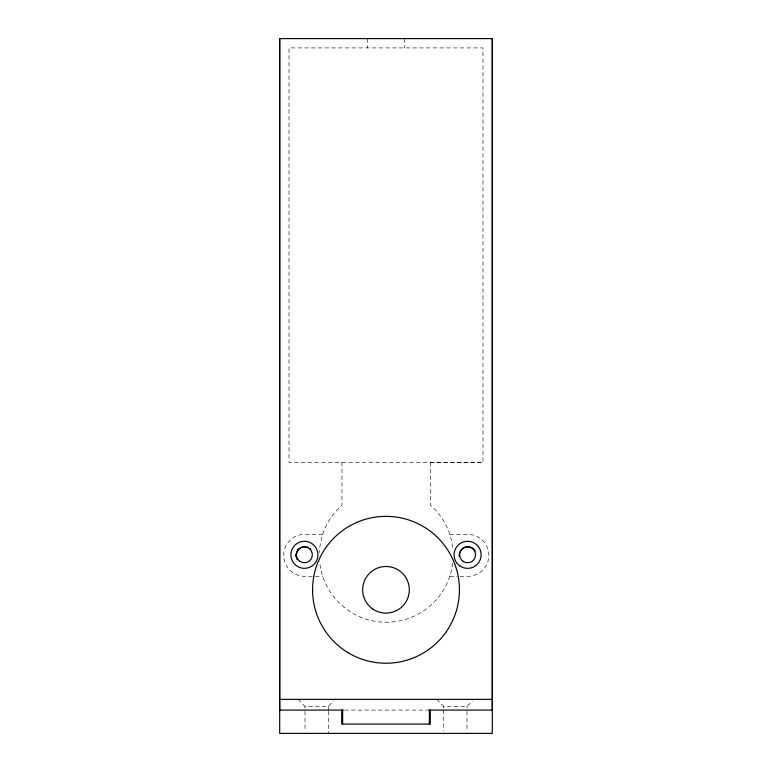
<?xml version="1.0" encoding="UTF-8"?>
<svg xmlns="http://www.w3.org/2000/svg" width="772" height="772" viewBox="0 0 772 772"><rect width="100%" height="100%" fill="white"/><g stroke="black" fill="none" stroke-linecap="round" stroke-linejoin="round"><path stroke-width="0.58" stroke-dasharray="3.86 2.9" d="M298.031 699.364L305.008 706.361L328.322 706.361L333.755 700.918M436.701 699.364L443.678 706.361L466.992 706.361L472.435 700.918M341.957 462.467L482.982 462.467L482.982 47.922L289.017 47.922L289.017 462.467L341.957 462.467L341.957 505.187A66.913 66.913 0 0 0 319.405 552.569M322.715 534.349L304.66 534.349A20.979 20.979 0 0 0 283.671 555.329A20.979 20.979 0 0 0 304.66 576.317L322.715 576.317M449.786 534.349L467.851 534.349A20.979 20.979 0 0 1 488.83 555.329A20.979 20.979 0 0 1 467.851 576.317L458.221 576.317M449.786 576.317L457.014 576.317M344.553 710.086L427.447 710.086M430.544 462.428L482.982 462.467M466.992 706.361L466.992 708.223M466.992 711.253L466.992 731.065M443.678 706.361L443.678 708.223M443.678 710.086L443.678 731.065M430.544 462.38L430.544 505.187A66.913 66.913 0 0 1 452.903 549.403M404.663 38.6L404.663 47.922M367.356 38.6L367.356 47.922M328.322 706.361L328.322 710.086M328.322 711.253L328.322 733.4M305.008 706.361L305.008 708.223M305.008 711.253L305.008 731.065M452.71 563.126A66.913 66.913 0 0 1 319.618 561.418"/><path stroke-width="1.16" d="M279.696 38.6L279.696 733.4L492.304 733.4L492.304 38.6L279.696 38.6L279.696 710.086L343.357 710.086M492.304 38.6L492.304 710.086L428.643 710.086M297.809 550.079L298.561 549.23M279.696 699.364L492.304 699.364M430.293 710.086L430.293 724.078L341.707 724.078L341.707 710.086M429.367 710.086L429.367 724.078M342.633 710.086L342.633 724.078M296.101 554.209L296.101 556.458M297.191 559.642A8.627 8.627 0 0 1 296.689 558.629M296.323 557.567A8.627 8.627 0 0 1 302.421 547.001M303.531 546.779A8.627 8.627 0 0 1 305.78 546.779M306.889 547.001A8.627 8.627 0 0 1 307.96 547.358M309.91 548.487A8.627 8.627 0 0 1 310.759 549.23M459.301 556.458A8.627 8.627 0 0 1 459.301 554.209M459.88 552.028A8.627 8.627 0 0 1 465.622 547.001M466.722 546.779A8.627 8.627 0 0 1 468.98 546.779M470.08 547.001A8.627 8.627 0 0 1 471.152 547.358M472.165 547.859A8.627 8.627 0 0 1 475.32 551.015M459.716 565.818A13.52 13.52 0 0 0 481.053 556.149A13.52 13.52 0 0 0 462.013 542.504A13.52 13.52 0 0 0 459.716 565.818M347.95 652.601A73.436 73.436 0 0 0 459.417 591.342A73.436 73.436 0 0 0 350.633 525.433A73.436 73.436 0 0 0 347.95 652.601M297.645 566.532A13.52 13.52 0 0 0 317.929 554.827A13.52 13.52 0 0 0 297.645 543.112A13.52 13.52 0 0 0 297.645 566.532M372.866 609.06A23.314 23.314 0 0 0 409.247 591.535A23.314 23.314 0 0 0 375.887 568.79A23.314 23.314 0 0 0 372.866 609.06M463.2 561.418A7.923 7.923 0 0 0 475.504 555.329A7.923 7.923 0 0 0 464.078 547.715A7.923 7.923 0 0 0 463.2 561.418M300.009 561.418A7.923 7.923 0 0 0 312.313 555.329A7.923 7.923 0 0 0 300.887 547.715A7.923 7.923 0 0 0 300.009 561.418"/></g></svg>
